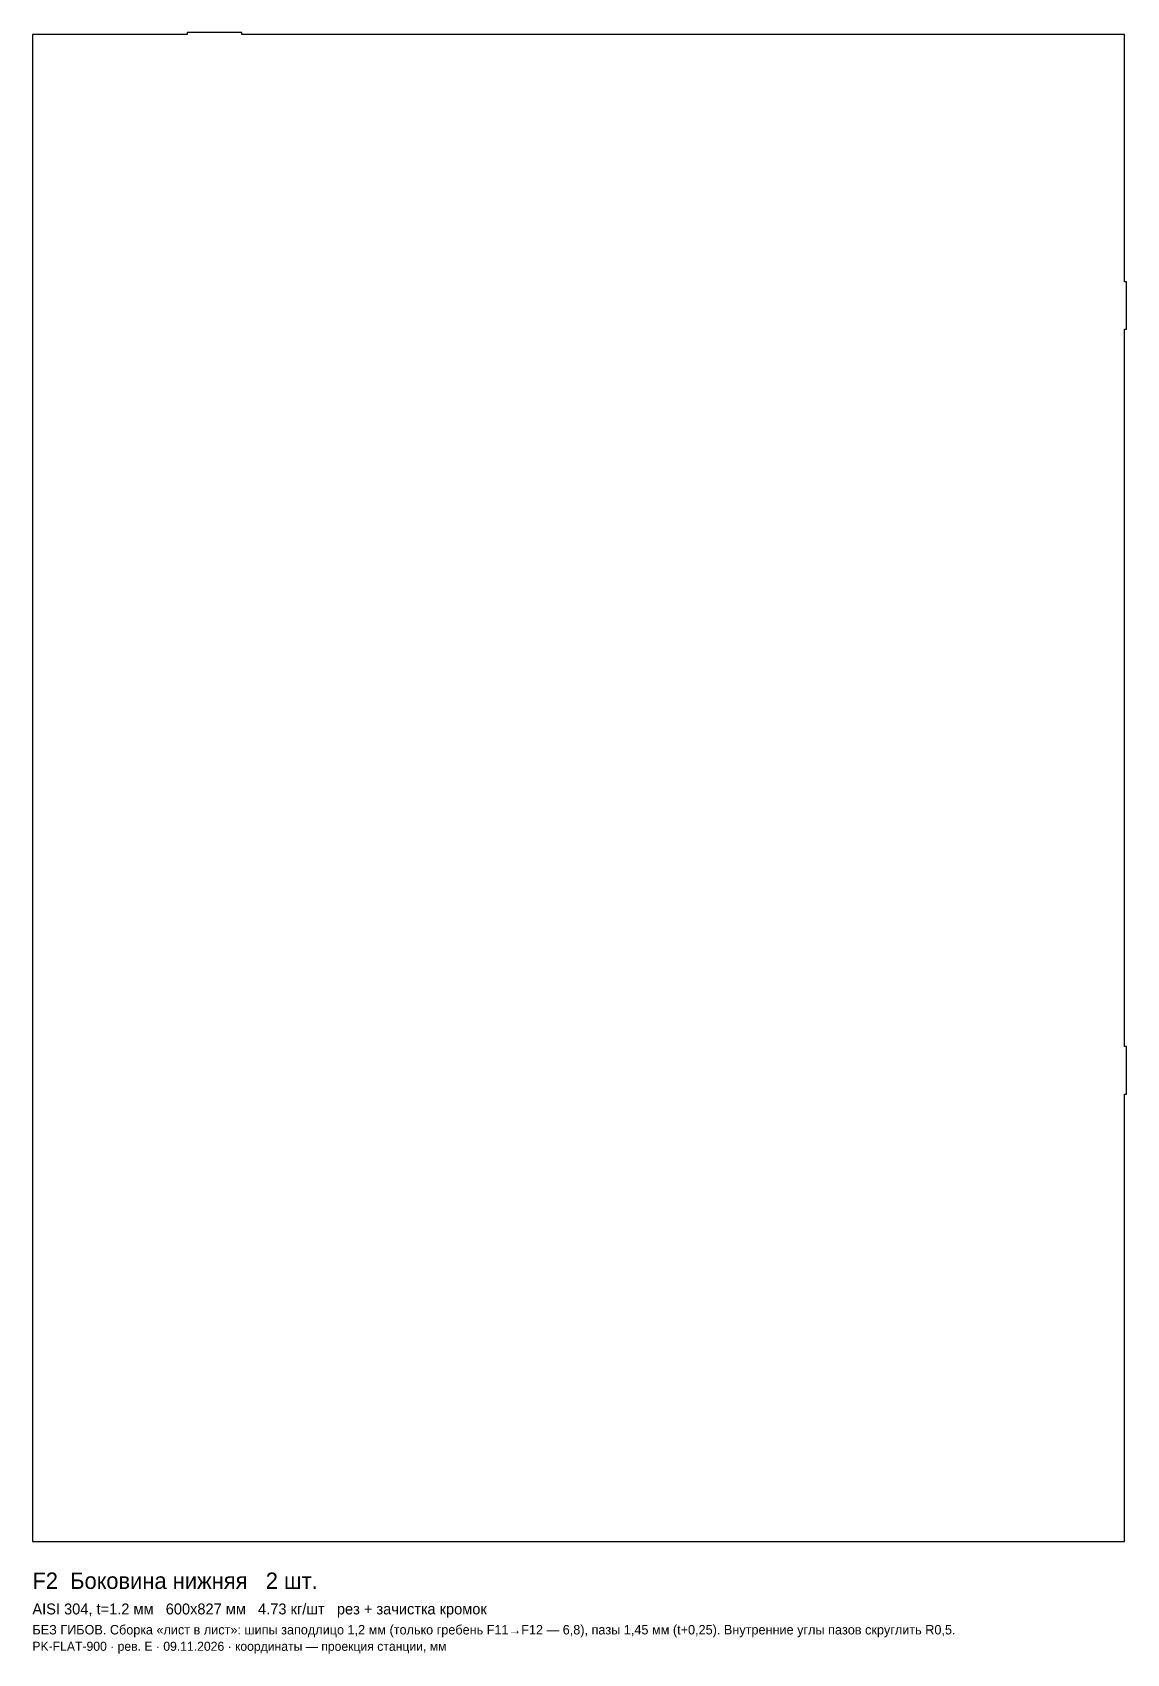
# Model space of a CAD drawing. Header units: millimetres. Extents: x 0 to 601, y -62 to 829.
import ezdxf

# ---------------------------------------------------------------- set-up
doc = ezdxf.new("R2010")
doc.units = ezdxf.units.MM
doc.layers.add('CUT', color=7, linetype='Continuous')
doc.layers.add('INFO', color=3, linetype='Continuous')

msp = doc.modelspace()

# ---------------------------------------------------------------- linework, layer by layer
at = {"layer": 'CUT'}
msp.add_lwpolyline([(600, 0), (600, 245.8), (601.2, 245.8), (601.2, 271.8), (600, 271.8), (600, 665.8), (601.2, 665.8), (601.2, 691.8), (600, 691.8), (600, 827.6), (115, 827.6), (115, 828.8), (85, 828.8), (85, 827.6), (0, 827.6), (0, 0)], close=True, dxfattribs=at)

# ---------------------------------------------------------------- texts
at = {"layer": 'INFO'}
for s, height, p in [('F2  Боковина нижняя   2 шт.', 9, (0, -26)), ('AISI 304, t=1.2 мм   600x827 мм   4.73 кг/шт   рез + зачистка кромок', 6, (0, -40)), ('БЕЗ ГИБОВ. Сборка «лист в лист»: шипы заподлицо 1,2 мм (только гребень F11→F12 — 6,8), пазы 1,45 мм (t+0,25). Внутренние углы пазов скруглить R0,5.', 5.2, (0, -51)), ('PK-FLAT-900 · рев. E · 09.11.2026 · координаты — проекция станции, мм', 5, (0, -60))]:
    msp.add_text(s, height=height, dxfattribs=at).set_placement(p)

doc.saveas('drawing.dxf')
